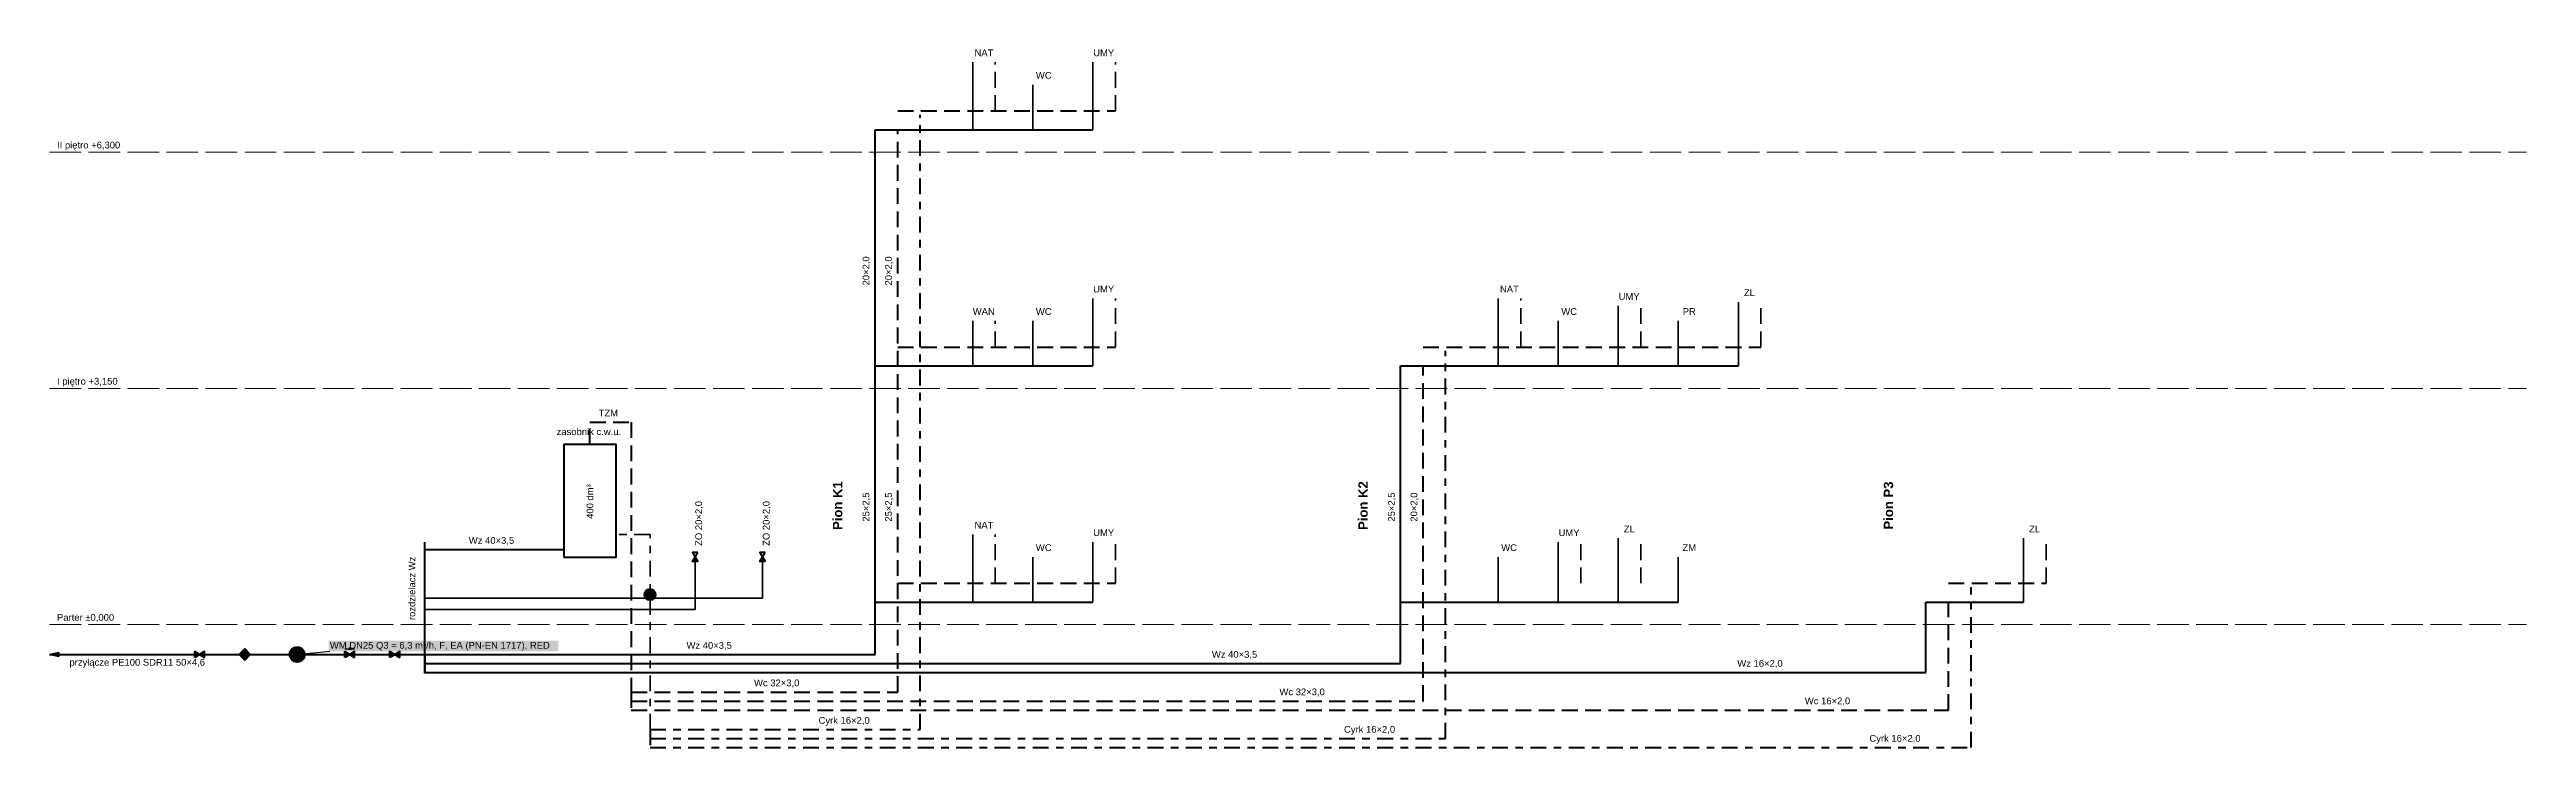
# Model space of a CAD drawing. Header units: metres. Extents: x -1 to 32, y -1.6 to 7.7.
import ezdxf

# ---------------------------------------------------------------- set-up
doc = ezdxf.new("R2010")
doc.units = ezdxf.units.M
for name, pattern in [('KRESKA_DLUGA', [9.45, 8.4, -1.05]), ('KRESKOWA', [5.25, 4.2, -1.05]), ('KRESKOWA_DROBNA', [3.15, 2.1, -1.05]), ('PUNKTOWA_KROTKA', [6.3, 4.2, -1.05, 0, -1.05])]:
    doc.linetypes.add(name, pattern=pattern)
doc.layers.add('A-MASKA', color=7, linetype='Continuous', lineweight=18)
doc.layers.add('S-OPISY', color=2, linetype='Continuous', lineweight=25)
for name, color, linetype, lineweight, true_color in [('I-PODKLAD', 8, 'Continuous', 18, 0x9a9a9a), ('S-CWU', 1, 'KRESKOWA', 35, 0xd00000), ('S-CYRK', 6, 'PUNKTOWA_KROTKA', 25, 0xb000b0), ('S-URZADZENIA', 2, 'Continuous', 35, 0x303030), ('S-WODA', 5, 'Continuous', 35, 0x0050c8)]:
    doc.layers.add(name, color=color, linetype=linetype, lineweight=lineweight, true_color=true_color)
doc.styles.add('PL_ARIAL', font='arial.ttf')
doc.styles.add('PL_ARIAL_B', font='arialbd.ttf')

msp = doc.modelspace()

# ---------------------------------------------------------------- hatches: boundary and pattern name
at = {"layer": 'A-MASKA', "true_color": 0xffffff}
msp.add_hatch(color=7, dxfattribs=at).paths.add_polyline_path([(2.717, -0.359), (5.78, -0.359), (5.78, -0.214), (2.717, -0.214)])
at = {"layer": 'S-OPISY', "true_color": 0x000000}
msp.add_hatch(color=7, dxfattribs=at).paths.add_polyline_path([(2.317, -0.4), (2.317, -0.395), (2.315, -0.391), (2.312, -0.388), (2.309, -0.385), (2.305, -0.383), (2.3, -0.383), (2.295, -0.383), (2.291, -0.385), (2.288, -0.388), (2.285, -0.391), (2.283, -0.395), (2.282, -0.4), (2.283, -0.405), (2.285, -0.409), (2.288, -0.412), (2.291, -0.415), (2.295, -0.417), (2.3, -0.418), (2.305, -0.417), (2.309, -0.415), (2.312, -0.412), (2.315, -0.409), (2.317, -0.405)])
at = {"layer": 'S-URZADZENIA', "true_color": 0xffffff}
for points in [[(7.075, 0.4), (7.074, 0.413), (7.07, 0.426), (7.065, 0.438), (7.057, 0.448), (7.048, 0.457), (7.037, 0.465), (7.026, 0.47), (7.013, 0.474), (7, 0.475), (6.987, 0.474), (6.974, 0.47), (6.963, 0.465), (6.952, 0.457), (6.943, 0.448), (6.935, 0.438), (6.93, 0.426), (6.926, 0.413), (6.925, 0.4), (6.926, 0.387), (6.93, 0.374), (6.935, 0.362), (6.943, 0.352), (6.952, 0.343), (6.963, 0.335), (6.974, 0.33), (6.987, 0.326), (7, 0.325), (7.013, 0.326), (7.026, 0.33), (7.037, 0.335), (7.048, 0.343), (7.057, 0.352), (7.065, 0.362), (7.07, 0.374), (7.074, 0.387)], [(1.525, -0.4), (1.6, -0.325), (1.675, -0.4), (1.6, -0.475)], [(2.4, -0.4), (2.398, -0.383), (2.394, -0.366), (2.387, -0.35), (2.377, -0.336), (2.364, -0.323), (2.35, -0.313), (2.334, -0.306), (2.317, -0.302), (2.3, -0.3), (2.283, -0.302), (2.266, -0.306), (2.25, -0.313), (2.236, -0.323), (2.223, -0.336), (2.213, -0.35), (2.206, -0.366), (2.202, -0.383), (2.2, -0.4), (2.202, -0.417), (2.206, -0.434), (2.213, -0.45), (2.223, -0.464), (2.236, -0.477), (2.25, -0.487), (2.266, -0.494), (2.283, -0.498), (2.3, -0.5), (2.317, -0.498), (2.334, -0.494), (2.35, -0.487), (2.364, -0.477), (2.377, -0.464), (2.387, -0.45), (2.394, -0.434), (2.398, -0.417)]]:
    msp.add_hatch(color=7, dxfattribs=at).paths.add_polyline_path(points)
at = {"layer": 'S-URZADZENIA', "true_color": 0x000000}
for points in [[(3.065, -0.322), (2.997, -0.339), (2.997, -0.305)], [(3.065, -0.439), (3.065, -0.361), (3, -0.4)]]:
    msp.add_hatch(color=7, dxfattribs=at).paths.add_polyline_path(points)
at = {"layer": 'S-WODA', "true_color": 0x000000}
msp.add_hatch(color=7, dxfattribs=at).paths.add_polyline_path([(-1, -0.4), (-0.878, -0.374), (-0.878, -0.426)])

# ---------------------------------------------------------------- linework, layer by layer
at = {"layer": 'I-PODKLAD', "linetype": 'KRESKA_DLUGA', "lineweight": 18, "ltscale": 0.05, "flags": 128}
for points in [[(-1, 6.3), (32, 6.3)], [(-1, 3.15), (32, 3.15)], [(-1, 0), (32, 0)]]:
    msp.add_lwpolyline(points, dxfattribs=at)
at = {"layer": 'S-CWU', "linetype": 'KRESKOWA', "lineweight": 35, "ltscale": 0.05, "flags": 128}
for points in [[(11.6, 6.85), (11.6, 7.5)], [(13.2, 6.85), (13.2, 7.5)], [(13.2, 3.7), (13.2, 4.35)], [(18.6, 3.7), (18.6, 4.35)], [(21.8, 3.7), (21.8, 4.3)], [(11.6, 3.7), (11.6, 4.05)], [(20.2, 3.7), (20.2, 4.25)], [(11.6, 0.55), (11.6, 1.2)], [(13.2, 0.55), (13.2, 1.1)], [(19.4, 0.55), (19.4, 1.1)], [(20.2, 0.55), (20.2, 1.15)], [(25.6, 0.55), (25.6, 1.15)]]:
    msp.add_lwpolyline(points, dxfattribs=at)
at = {"layer": 'S-CWU', "linetype": 'KRESKOWA', "lineweight": 50, "ltscale": 0.05, "flags": 128}
for points in [[(10.3, 6.85), (13.2, 6.85)], [(10.3, -0.9), (10.3, 6.6)], [(10.3, 3.7), (13.2, 3.7)], [(17.3, 3.7), (21.8, 3.7)], [(17.3, -1.02), (17.3, 3.45)], [(6.2, 2.4), (6.2, 2.7)], [(6.2, 2.7), (6.75, 2.7)], [(6.75, 2.7), (6.75, -0.9)], [(10.3, 0.55), (13.2, 0.55)], [(24.3, 0.55), (25.6, 0.55)], [(24.3, -1.14), (24.3, 0.3)], [(6.75, -0.9), (10.3, -0.9)], [(6.75, -0.9), (6.75, -1.02)], [(6.75, -0.9), (6.75, -1.14)], [(6.75, -1.02), (17.3, -1.02)], [(6.75, -1.14), (24.3, -1.14)]]:
    msp.add_lwpolyline(points, dxfattribs=at)
at = {"layer": 'S-CYRK', "linetype": 'PUNKTOWA_KROTKA', "lineweight": 50, "ltscale": 0.05, "flags": 128}
for points in [[(10.6, -1.4), (10.6, 6.8)], [(17.6, -1.52), (17.6, 3.65)], [(24.6, -1.64), (24.6, 0.5)], [(7, -1.4), (10.6, -1.4)], [(7, -1.4), (7, -1.52)], [(7, -1.4), (7, -1.64)], [(7, -1.52), (17.6, -1.52)], [(7, -1.64), (24.6, -1.64)]]:
    msp.add_lwpolyline(points, dxfattribs=at)
at = {"layer": 'S-CYRK', "linetype": 'PUNKTOWA_KROTKA', "lineweight": 35, "ltscale": 0.05, "flags": 128}
for points in [[(7, 1.2), (6.55, 1.2)], [(7, -1.4), (7, 1.2)]]:
    msp.add_lwpolyline(points, dxfattribs=at)
at = {"layer": 'S-OPISY', "lineweight": 25, "ltscale": 0.05}
msp.add_lwpolyline([(2.3, -0.4), (2.735, -0.353)], dxfattribs=at)
at = {"layer": 'S-URZADZENIA', "linetype": 'Continuous', "lineweight": 50, "ltscale": 0.05, "flags": 128}
msp.add_lwpolyline([(5.85, 0.9), (6.55, 0.9), (6.55, 2.4), (5.85, 2.4)], close=True, dxfattribs=at)
at = {"layer": 'S-URZADZENIA', "linetype": 'Continuous', "lineweight": 70, "ltscale": 0.05, "flags": 128}
msp.add_lwpolyline([(4, -0.65), (4, 1.1)], dxfattribs=at)
at = {"layer": 'S-URZADZENIA', "lineweight": 50, "ltscale": 0.05}
for points in [[(7.636, 0.96), (7.564, 0.96), (7.6, 0.9)], [(7.636, 0.84), (7.564, 0.84), (7.6, 0.9)], [(8.536, 0.96), (8.464, 0.96), (8.5, 0.9)], [(8.536, 0.84), (8.464, 0.84), (8.5, 0.9)], [(6.94, 0.359), (7.06, 0.359), (7, 0.475)], [(1.525, -0.4), (1.6, -0.325), (1.675, -0.4), (1.6, -0.475)], [(0.935, -0.439), (0.935, -0.361), (1, -0.4)], [(1.065, -0.439), (1.065, -0.361), (1, -0.4)], [(2.935, -0.439), (2.935, -0.361), (3, -0.4)], [(3.065, -0.439), (3.065, -0.361), (3, -0.4)], [(3.535, -0.439), (3.535, -0.361), (3.6, -0.4)], [(3.665, -0.439), (3.665, -0.361), (3.6, -0.4)]]:
    msp.add_lwpolyline(points, close=True, dxfattribs=at)
at = {"layer": 'S-URZADZENIA', "linetype": 'KRESKOWA_DROBNA', "lineweight": 25, "ltscale": 0.02, "flags": 128}
msp.add_lwpolyline([(1.6, -0.325), (1.6, -0.475)], dxfattribs=at)
at = {"layer": 'S-URZADZENIA', "lineweight": 25, "ltscale": 0.05}
msp.add_lwpolyline([(2.935, -0.322), (3.065, -0.322)], dxfattribs=at)
msp.add_lwpolyline([(3.065, -0.322), (2.997, -0.339), (2.997, -0.305)], close=True, dxfattribs=at)
at = {"layer": 'S-URZADZENIA', "lineweight": 50, "ltscale": 0.05}
for centre, radius in [((7, 0.4), 0.075), ((2.3, -0.4), 0.1)]:
    msp.add_circle(centre, radius, dxfattribs=at)
at = {"layer": 'S-WODA', "lineweight": 35, "ltscale": 0.05}
for points in [[(11.3, 6.6), (11.3, 7.5)], [(12.9, 6.6), (12.9, 7.5)], [(12.1, 6.6), (12.1, 7.2)], [(12.9, 3.45), (12.9, 4.35)], [(18.3, 3.45), (18.3, 4.35)], [(21.5, 3.45), (21.5, 4.3)], [(11.3, 3.45), (11.3, 4.05)], [(12.1, 3.45), (12.1, 4.05)], [(19.1, 3.45), (19.1, 4.05)], [(19.9, 3.45), (19.9, 4.25)], [(20.7, 3.45), (20.7, 4.05)], [(11.3, 0.3), (11.3, 1.2)], [(12.9, 0.3), (12.9, 1.1)], [(19.1, 0.3), (19.1, 1.1)], [(19.9, 0.3), (19.9, 1.15)], [(25.3, 0.3), (25.3, 1.15)], [(7.6, 0.2), (7.6, 0.9)], [(8.5, 0.35), (8.5, 0.9)], [(12.1, 0.3), (12.1, 0.9)], [(18.3, 0.3), (18.3, 0.9)], [(20.7, 0.3), (20.7, 0.9)], [(4, 0.35), (8.5, 0.35)], [(4, 0.2), (7.6, 0.2)]]:
    msp.add_lwpolyline(points, dxfattribs=at)
at = {"layer": 'S-WODA', "lineweight": 50, "ltscale": 0.05}
for points in [[(10, -0.4), (10, 6.6)], [(10, 6.6), (12.9, 6.6)], [(10, 3.45), (12.9, 3.45)], [(17, -0.52), (17, 3.45)], [(17, 3.45), (21.5, 3.45)], [(4, 1), (5.85, 1)], [(10, 0.3), (12.9, 0.3)], [(17, 0.3), (20.7, 0.3)], [(24, -0.64), (24, 0.3)], [(24, 0.3), (25.3, 0.3)]]:
    msp.add_lwpolyline(points, dxfattribs=at)
at = {"layer": 'S-WODA', "lineweight": 35, "ltscale": 0.05}
msp.add_lwpolyline([(-1, -0.4), (-0.878, -0.374), (-0.878, -0.426)], close=True, dxfattribs=at)
at = {"layer": 'S-WODA', "lineweight": 70, "ltscale": 0.05}
for points in [[(-1, -0.4), (4, -0.4)], [(4, -0.4), (10, -0.4)], [(4, -0.4), (4, -0.52)], [(4, -0.4), (4, -0.64)], [(4, -0.52), (17, -0.52)], [(4, -0.64), (24, -0.64)]]:
    msp.add_lwpolyline(points, dxfattribs=at)

# ---------------------------------------------------------------- texts
at = {"layer": 'S-OPISY', "style": 'PL_ARIAL'}
for s, p in [('NAT', (11.324, 7.58)), ('UMY', (12.905, 7.58)), ('WC', (12.141, 7.28)), ('II piętro +6,300', (-0.9, 6.35)), ('UMY', (12.905, 4.43)), ('NAT', (18.324, 4.43)), ('UMY', (19.905, 4.33)), ('ZL', (21.574, 4.38)), ('WAN', (11.3, 4.13)), ('WC', (12.141, 4.13)), ('WC', (19.141, 4.13)), ('PR', (20.759, 4.13)), ('I piętro +3,150', (-0.9, 3.2)), ('TZM', (6.316, 2.777)), ('zasobnik c.w.u.', (5.756, 2.527)), ('NAT', (11.324, 1.28)), ('ZL', (19.974, 1.23)), ('ZL', (25.374, 1.23)), ('Wz 40×3,5', (4.586, 1.077)), ('WC', (12.141, 0.98)), ('UMY', (12.905, 1.18)), ('WC', (18.341, 0.98)), ('UMY', (19.105, 1.18)), ('ZM', (20.756, 0.98)), ('Parter ±0,000', (-0.9, 0.05)), ('WM DN25 Q3 = 6,3 m³/h, F, EA (PN-EN 1717), RED', (2.735, -0.322)), ('Wz 40×3,5', (7.486, -0.323)), ('przyłącze PE100 SDR11 50×4,6', (-0.735, -0.548)), ('Wz 40×3,5', (14.486, -0.443)), ('Wz 16×2,0', (21.486, -0.563)), ('Wc 32×3,0', (8.386, -0.823)), ('Wc 32×3,0', (15.386, -0.943)), ('Wc 16×2,0', (22.386, -1.063)), ('Cyrk 16×2,0', (9.246, -1.323)), ('Cyrk 16×2,0', (16.246, -1.443)), ('Cyrk 16×2,0', (23.246, -1.563))]:
    msp.add_text(s, height=0.09, dxfattribs=at).set_placement(p)
at = {"layer": 'S-OPISY'}
for s, height, style, p in [('20×2,0', 0.09, 'PL_ARIAL', (9.923, 4.523)), ('20×2,0', 0.09, 'PL_ARIAL', (10.223, 4.523)), ('400 dm³', 0.09, 'PL_ARIAL', (6.245, 1.41)), ('Pion K1', 0.125, 'PL_ARIAL_B', (9.562, 1.262)), ('25×2,5', 0.09, 'PL_ARIAL', (9.923, 1.373)), ('25×2,5', 0.09, 'PL_ARIAL', (10.223, 1.373)), ('Pion K2', 0.125, 'PL_ARIAL_B', (16.562, 1.262)), ('25×2,5', 0.09, 'PL_ARIAL', (16.923, 1.373)), ('20×2,0', 0.09, 'PL_ARIAL', (17.223, 1.373)), ('Pion P3', 0.125, 'PL_ARIAL_B', (23.562, 1.267)), ('ZO 20×2,0', 0.09, 'PL_ARIAL', (7.693, 1.05)), ('ZO 20×2,0', 0.09, 'PL_ARIAL', (8.593, 1.05)), ('rozdzielacz Wz', 0.09, 'PL_ARIAL', (3.873, 0.06))]:
    msp.add_text(s, height=height, rotation=90, dxfattribs=dict(at, style=style)).set_placement(p)
at = {"layer": 'S-URZADZENIA', "style": 'PL_ARIAL'}
msp.add_text('WM', height=0.09, dxfattribs=at).set_placement((2.184, -0.445))

doc.saveas('drawing.dxf')
